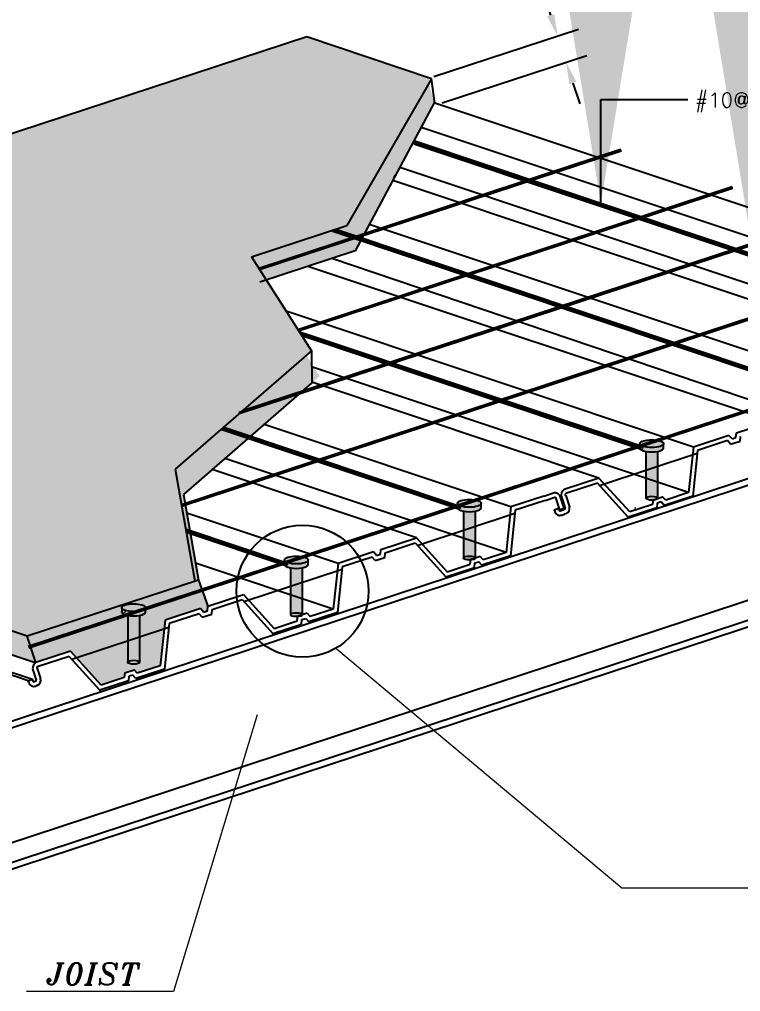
# Model space of a CAD drawing. Header units: inches. Extents: x 460503 to 460688, y 47570 to 48852.
# Drawn here: x 460575.82 to 460581.75, y 47667.81 to 47675.79 of the extents above; entities that cross this region are included whole.
import ezdxf
from ezdxf.enums import TextEntityAlignment as Align

# ---------------------------------------------------------------- set-up
doc = ezdxf.new("R2010")
doc.units = ezdxf.units.IN
doc.header["$MEASUREMENT"] = 0
doc.linetypes.add('HIDDEN', pattern=[0.375, 0.25, -0.125])
for name, color, linetype, lineweight in [('2', 2, 'Continuous', 9), ('27', 122, 'Continuous', 25), ('30', 86, 'Continuous', 18)]:
    doc.layers.add(name, color=color, linetype=linetype, lineweight=lineweight)
for name, color, linetype in [('4', 4, 'Continuous'), ('7', 7, 'Continuous'), ('8', 1, 'HIDDEN'), ('9', 9, 'Continuous'), ('DIMLINES', 4, 'Continuous')]:
    doc.layers.add(name, color=color, linetype=linetype)
doc.styles.add('Akam', font='romansp.shx')
doc.styles.add('ITALICT', font='italict')
doc.styles.add('ROMANS', font='ROMANS', dxfattribs={"width": 0.8})
doc.styles.get("Standard").update_dxf_attribs({"font": 'arial.ttf'})
doc.dimstyles.new('LEADER ARROW', dxfattribs={"dimtxt": 2, "dimasz": 3, "dimexe": 2, "dimexo": 2, "dimgap": 1, "dimtad": 1, "dimdec": 0, "dimzin": 0, "dimdsep": 46, "dimtxsty": 'ROMANS', "dimcen": 0.09, "dimclrd": 86, "dimclre": 86, "dimclrt": 60, "dimadec": 0, "dimazin": 0, "dimtfac": 1, "dimtdec": 0, "dimtofl": 0, "dimtmove": 0, "dimatfit": 3, "dimfxl": 7, "dimfxlon": 1, "dimtolj": 1, "dimtzin": 0, "dimarcsym": 0})
doc.dimstyles.get("Standard").update_dxf_attribs({"dimtxt": 0.18, "dimasz": 0.18, "dimexe": 0.18, "dimexo": 0.0625, "dimgap": 0.09, "dimtad": 0, "dimtih": 1, "dimtoh": 1, "dimdec": 4, "dimzin": 0, "dimdsep": 46, "dimtxsty": 'Standard', "dimcen": 0.09, "dimadec": 0, "dimazin": 0, "dimtfac": 1, "dimtdec": 4, "dimtofl": 0, "dimtmove": 0, "dimatfit": 3, "dimfxl": 1, "dimtolj": 1, "dimtzin": 0, "dimarcsym": 0})
pattern_1 = [(68.134, (460535.763, 47636.11), (8.2795, 1.9319), [0.8856, -9.7417]), (13.134, (460535.763, 47636.11), (-4.3215, 7.9308), [0.7085, -7.7934]), (118.585, (460536.453, 47636.271), (3.958, 9.8627), [0.7527, -8.2792]), (64.319, (460535.028, 47638.354), (12.5845, 2.065), [1.3284, -14.6125]), (114.77, (460536.077, 47638.526), (6.9083, 14.3663), [1.129, -12.4187]), (9.318, (460535.028, 47638.354), (6.9083, 14.3662), [1.0627, -11.69]), (39.134, (460536.334, 47638.1604), (8.178, -2.3243), [0.8856, -9.7417]), (344.134, (460536.334, 47638.16), (0.0653, 9.0316), [0.7085, -7.7934]), (89.586, (460537.0155, 47637.967), (8.2433, 6.7073), [0.7527, -8.2792]), (55.6344, (460535.763, 47636.1097), (-1.08701, 3.7803), [0, -7.6989, 0, -7.91144, 0, -7.82288]), (25.634, (460535.763, 47636.1097), (1.5025, 5.39277), [0, -4.5107, 0, -7.52177, 0, -2.98155]), (345.6344, (460533.2607, 47635.29), (6.07322, 1.70883), [0, -2.95203, 0, -9.21033, 0, -12.2214]), (335.634, (460532.1386, 47634.9226), (6.17637, 3.2667), [0, -3.83764, 0, -6.1166, 0, -8.67897])]

# ---------------------------------------------------------------- blocks, each defined once
blk = doc.blocks.new('*D535')
at = {"layer": 'Defpoints', "color": 0, "transparency": 16777216}
for p in [(460580.317, 47675.4401), (460579.1697, 47675.3029), (460579.2402, 47675.0874)]:
    blk.add_point(p, dxfattribs=at)
at = {"layer": 'DIMLINES', "color": 0, "lineweight": -2, "transparency": 16777216}
for p, q in [((460580.0524, 47676.248), (460579.8724, 47676.248)), ((460580.1904, 47675.8266), (460580.0524, 47676.248)), ((460579.2291, 47675.3223), (460580.4175, 47675.7116)), ((460579.2996, 47675.1069), (460580.4881, 47675.4961)), ((460580.3731, 47675.269), (460580.4291, 47675.098))]:
    blk.add_line(p, q, dxfattribs=at)
at = {"layer": 'DIMLINES', "color": 0, "transparency": 16777216}
for points in [[(460580.219, 47675.8359), (460580.1619, 47675.8173), (460580.2465, 47675.6555)], [(460580.4016, 47675.2784), (460580.3445, 47675.2597), (460580.317, 47675.4401)]]:
    blk.add_solid(points, dxfattribs=at)
at = {"layer": 'DIMLINES', "color": 0, "transparency": 16777216, "insert": (460579.4529, 47676.248), "char_height": 0.18, "attachment_point": 5}
blk.add_mtext('\\A1;6.5cm', dxfattribs=at)

msp = doc.modelspace()

# ---------------------------------------------------------------- hatches: boundary and pattern name
msp.add_hatch(color=252).paths.add_polyline_path([(460569.59009022, 47672.83271084), (460575.88924879, 47670.72477864), (460577.26624779, 47671.17576584), (460577.1041552, 47672.09675693), (460578.22348459, 47673.06979435), (460577.73097996, 47673.84151394), (460578.51451039, 47674.09875358), (460579.21072871, 47675.30486306), (460578.18566619, 47675.64788702)])
h = msp.add_hatch(color=5)
h.set_gradient(color1=(0, 0, 255), color2=(0, 0, 214), one_color=1, tint=0.42)
edge = h.paths.add_edge_path(flags=17)
edge.add_arc((460580.93468073, 47672.27387196), 0.0139466, 0, 360)
edge = h.paths.add_edge_path()
edge.add_line((460580.93468073, 47672.25992536), (460575.95407175, 47673.92605198))
edge.add_line((460575.96673519, 47673.94970897), (460580.93468073, 47672.28781855))
edge.add_line((460580.92073414, 47672.27387196), (460575.95828537, 47673.93392358))
edge.add_line((460580.94862733, 47672.27387196), (460575.96252279, 47673.94183964))
h = msp.add_hatch(color=5)
h.set_gradient(color1=(0, 0, 255), color2=(112, 112, 255), one_color=1, tint=0.72)
edge = h.paths.add_edge_path()
edge.add_ellipse((460581.02074923, 47672.3069693), major_axis=(0.09765198, 0), ratio=0.3292704758, start_angle=180, end_angle=360)
edge.add_ellipse((460581.02074923, 47672.3069693), major_axis=(0.09765198, 0), ratio=0.3292704758, start_angle=0, end_angle=180)
h = msp.add_hatch(color=5)
h.set_gradient(color1=(0, 0, 255), color2=(143, 143, 255), one_color=1, tint=0.78)
edge = h.paths.add_edge_path()
edge.add_ellipse((460581.02074923, 47672.27095682), major_axis=(0.09765198, 0), ratio=0.3292704758, start_angle=300.798689274, end_angle=360)
edge.add_line((460581.11840122, 47672.27095682), (460581.11840122, 47672.30626851))
edge.add_ellipse((460581.02074923, 47672.3069693), major_axis=(0.09765198, 0), ratio=0.3292704758, start_angle=180, end_angle=360, ccw=False)
edge.add_line((460580.92309725, 47672.30626851), (460580.92309725, 47672.27095682))
edge.add_ellipse((460581.02074923, 47672.27095682), major_axis=(0.09765198, 0), ratio=0.3292704758, start_angle=180, end_angle=240.792311933)
edge.add_ellipse((460581.02074923, 47672.27095682), major_axis=(0.09765198, 0), ratio=0.3292704758, start_angle=240.792311933, end_angle=300.798689274)
h = msp.add_hatch(color=5)
h.set_gradient(color1=(0, 0, 255), color2=(204, 204, 255), one_color=1, tint=0.9)
edge = h.paths.add_edge_path()
edge.add_ellipse((460581.02074923, 47672.27095682), major_axis=(0.09765198, 0), ratio=0.3292704758, start_angle=240.792311933, end_angle=300.798689274, ccw=False)
edge.add_line((460580.97309733, 47672.24289107), (460580.97309733, 47671.85931271))
edge.add_ellipse((460581.02192332, 47671.85842046), major_axis=(0.04882599, 0), ratio=0.3292704758, start_angle=0, end_angle=180, ccw=False)
edge.add_line((460581.07074932, 47671.85931271), (460581.07074932, 47672.24333752))
edge = h.paths.add_edge_path()
edge.add_ellipse((460581.02192332, 47671.85842046), major_axis=(0.04882599, 0), ratio=0.3292704758, start_angle=0, end_angle=180)
edge.add_ellipse((460581.02192332, 47671.85842046), major_axis=(0.04882599, 0), ratio=0.3292704758, start_angle=180, end_angle=360)
h = msp.add_hatch(color=5)
h.set_gradient(color1=(0, 0, 255), color2=(112, 112, 255), one_color=1, tint=0.72)
edge = h.paths.add_edge_path()
edge.add_ellipse((460579.52160879, 47671.815979), major_axis=(0.09765198, 0), ratio=0.3292704758, start_angle=180, end_angle=360)
edge.add_ellipse((460579.52160879, 47671.815979), major_axis=(0.09765198, 0), ratio=0.3292704758, start_angle=0, end_angle=180)
h = msp.add_hatch(color=5)
h.set_gradient(color1=(0, 0, 255), color2=(143, 143, 255), one_color=1, tint=0.78)
edge = h.paths.add_edge_path()
edge.add_ellipse((460579.52160879, 47671.77996652), major_axis=(0.09765198, 0), ratio=0.3292704758, start_angle=300.798689274, end_angle=360)
edge.add_line((460579.61926077, 47671.77996652), (460579.61926077, 47671.8152782))
edge.add_ellipse((460579.52160879, 47671.815979), major_axis=(0.09765198, 0), ratio=0.3292704758, start_angle=180, end_angle=360, ccw=False)
edge.add_line((460579.42395681, 47671.8152782), (460579.42395681, 47671.77996652))
edge.add_ellipse((460579.52160879, 47671.77996652), major_axis=(0.09765198, 0), ratio=0.3292704758, start_angle=180, end_angle=240.792311933)
edge.add_ellipse((460579.52160879, 47671.77996652), major_axis=(0.09765198, 0), ratio=0.3292704758, start_angle=240.792311933, end_angle=300.798689274)
h = msp.add_hatch(color=5)
h.set_gradient(color1=(0, 0, 255), color2=(204, 204, 255), one_color=1, tint=0.9)
edge = h.paths.add_edge_path()
edge.add_ellipse((460579.52160879, 47671.77996652), major_axis=(0.09765198, 0), ratio=0.3292704758, start_angle=240.792311933, end_angle=300.798689274, ccw=False)
edge.add_line((460579.47395689, 47671.75190076), (460579.47395689, 47671.36832241))
edge.add_ellipse((460579.52278288, 47671.36743015), major_axis=(0.04882599, 0), ratio=0.3292704758, start_angle=0, end_angle=180, ccw=False)
edge.add_line((460579.57160887, 47671.36832241), (460579.57160887, 47671.75234722))
edge = h.paths.add_edge_path()
edge.add_ellipse((460579.52278288, 47671.36743015), major_axis=(0.04882599, 0), ratio=0.3292704758, start_angle=0, end_angle=180)
edge.add_ellipse((460579.52278288, 47671.36743015), major_axis=(0.04882599, 0), ratio=0.3292704758, start_angle=180, end_angle=360)
h = msp.add_hatch(color=5)
h.set_gradient(color1=(0, 0, 255), color2=(112, 112, 255), one_color=1, tint=0.72)
edge = h.paths.add_edge_path()
edge.add_ellipse((460578.10003784, 47671.35039383), major_axis=(0.09765198, 0), ratio=0.3292704758, start_angle=180, end_angle=360)
edge.add_ellipse((460578.10003784, 47671.35039383), major_axis=(0.09765198, 0), ratio=0.3292704758, start_angle=0, end_angle=180)
h = msp.add_hatch(color=5)
h.set_gradient(color1=(0, 0, 255), color2=(143, 143, 255), one_color=1, tint=0.78)
edge = h.paths.add_edge_path()
edge.add_ellipse((460578.10003784, 47671.31438135), major_axis=(0.09765198, 0), ratio=0.3292704758, start_angle=300.798689274, end_angle=360)
edge.add_line((460578.19768982, 47671.31438135), (460578.19768982, 47671.34969304))
edge.add_ellipse((460578.10003784, 47671.35039383), major_axis=(0.09765198, 0), ratio=0.3292704758, start_angle=180, end_angle=360, ccw=False)
edge.add_line((460578.00238586, 47671.34969304), (460578.00238586, 47671.31438135))
edge.add_ellipse((460578.10003784, 47671.31438135), major_axis=(0.09765198, 0), ratio=0.3292704758, start_angle=180, end_angle=240.792311933)
edge.add_ellipse((460578.10003784, 47671.31438135), major_axis=(0.09765198, 0), ratio=0.3292704758, start_angle=240.792311933, end_angle=300.798689274)
h = msp.add_hatch(color=5)
h.set_gradient(color1=(0, 0, 255), color2=(204, 204, 255), one_color=1, tint=0.9)
edge = h.paths.add_edge_path()
edge.add_ellipse((460578.10003784, 47671.31438135), major_axis=(0.09765198, 0), ratio=0.3292704758, start_angle=240.792311933, end_angle=300.798689274, ccw=False)
edge.add_line((460578.05238594, 47671.28631559), (460578.05238594, 47670.90273724))
edge.add_ellipse((460578.10121193, 47670.90184498), major_axis=(0.04882599, 0), ratio=0.3292704758, start_angle=0, end_angle=180, ccw=False)
edge.add_line((460578.15003792, 47670.90273724), (460578.15003792, 47671.28676205))
edge = h.paths.add_edge_path()
edge.add_ellipse((460578.10121193, 47670.90184498), major_axis=(0.04882599, 0), ratio=0.3292704758, start_angle=0, end_angle=180)
edge.add_ellipse((460578.10121193, 47670.90184498), major_axis=(0.04882599, 0), ratio=0.3292704758, start_angle=180, end_angle=360)
h = msp.add_hatch(color=5)
h.set_gradient(color1=(0, 0, 255), color2=(112, 112, 255), one_color=1, tint=0.72)
edge = h.paths.add_edge_path()
edge.add_ellipse((460576.7627453, 47670.95951026), major_axis=(0.09765198, 0), ratio=0.3292704758, start_angle=180, end_angle=360)
edge.add_ellipse((460576.7627453, 47670.95951026), major_axis=(0.09765198, 0), ratio=0.3292704758, start_angle=0, end_angle=180)
h = msp.add_hatch(color=5)
h.set_gradient(color1=(0, 0, 255), color2=(143, 143, 255), one_color=1, tint=0.78)
edge = h.paths.add_edge_path()
edge.add_ellipse((460576.7627453, 47670.92349778), major_axis=(0.09765198, 0), ratio=0.3292704758, start_angle=300.798689274, end_angle=360)
edge.add_line((460576.86039729, 47670.92349778), (460576.86039729, 47670.95880946))
edge.add_ellipse((460576.7627453, 47670.95951026), major_axis=(0.09765198, 0), ratio=0.3292704758, start_angle=180, end_angle=360, ccw=False)
edge.add_line((460576.66509332, 47670.95880946), (460576.66509332, 47670.92349778))
edge.add_ellipse((460576.7627453, 47670.92349778), major_axis=(0.09765198, 0), ratio=0.3292704758, start_angle=180, end_angle=240.792311933)
edge.add_ellipse((460576.7627453, 47670.92349778), major_axis=(0.09765198, 0), ratio=0.3292704758, start_angle=240.792311933, end_angle=300.798689274)
h = msp.add_hatch(color=5)
h.set_gradient(color1=(0, 0, 255), color2=(204, 204, 255), one_color=1, tint=0.9)
edge = h.paths.add_edge_path()
edge.add_ellipse((460576.7627453, 47670.92349778), major_axis=(0.09765198, 0), ratio=0.3292704758, start_angle=240.792311933, end_angle=300.798689274, ccw=False)
edge.add_line((460576.7150934, 47670.89543202), (460576.7150934, 47670.51185367))
edge.add_ellipse((460576.76391939, 47670.51096141), major_axis=(0.04882599, 0), ratio=0.3292704758, start_angle=0, end_angle=180, ccw=False)
edge.add_line((460576.81274538, 47670.51185367), (460576.81274538, 47670.89587848))
edge = h.paths.add_edge_path()
edge.add_ellipse((460576.76391939, 47670.51096141), major_axis=(0.04882599, 0), ratio=0.3292704758, start_angle=0, end_angle=180)
edge.add_ellipse((460576.76391939, 47670.51096141), major_axis=(0.04882599, 0), ratio=0.3292704758, start_angle=180, end_angle=360)
at = {"layer": '2'}
h = msp.add_hatch(dxfattribs=at)
h.set_pattern_fill('AR-CONC', color=256, scale=0.046489, angle=18.134374269, style=0)
h.set_pattern_definition(pattern_1)
h.paths.add_polyline_path([(460579.7275887, 47671.89320776), (460579.43119876, 47671.79613574, -0.4142135624), (460579.44879345, 47671.78722271, -1), (460579.42228573, 47671.77854105, -0.4142135624), (460579.43119876, 47671.79613574), (460578.02288419, 47671.33489223), (460578.02027363, 47671.32973887, -0.1989123674), (460578.02722503, 47671.32163837, -1), (460578.00071731, 47671.31295671, -0.4142135624), (460578.00963033, 47671.3305514), (460576.58805686, 47670.86496541, -0.4142135624), (460576.60565155, 47670.85605238, -1), (460576.57914383, 47670.84737071, -0.4142135624), (460576.58805686, 47670.86496541), (460575.91548006, 47670.64468672), (460575.95980968, 47670.50933509), (460576.24390188, 47670.60237942), (460576.49728967, 47670.32337081), (460576.68585203, 47670.38512772), (460576.68955754, 47670.42351641), (460576.76737641, 47670.44900322), (460576.79307371, 47670.42024438), (460576.98163607, 47670.4820013), (460577.02087615, 47670.8568498), (460577.31267006, 47670.95241655), (460577.33836736, 47670.92365771), (460577.3699734, 47670.93400915), (460577.37367891, 47670.97239783), (460577.66547283, 47671.06796459), (460577.91886062, 47670.78895597), (460578.10742298, 47670.85071289), (460578.11112849, 47670.88910158), (460578.18894736, 47670.91458839), (460578.21464466, 47670.88582955), (460578.40320702, 47670.94758647), (460578.4424471, 47671.32243497), (460578.73424101, 47671.41800172), (460578.75993831, 47671.38924288), (460578.79154435, 47671.39959432), (460578.79524986, 47671.437983), (460579.08704377, 47671.53354976), (460579.34043157, 47671.25454114), (460579.52899393, 47671.31629806), (460579.53269944, 47671.35468674), (460579.61051831, 47671.38017356), (460579.63621561, 47671.35141472), (460579.82477797, 47671.41317163), (460579.86401804, 47671.78802013), (460580.1327048, 47671.87601896), (460580.21310331, 47671.90235064, -0.4142135624), (460580.26588739, 47671.87561155), (460580.29855414, 47671.77587019), (460580.26321051, 47671.76429463), (460580.23054376, 47671.864036, 0.4142135624), (460580.22467886, 47671.86700701), (460580.14428035, 47671.84067533), (460579.8984976, 47671.7601779), (460579.85925753, 47671.3853294), (460580.82824356, 47671.70268642), (460580.57485576, 47671.98169504), (460580.31366758, 47671.89615211, 0.5986526877), (460580.31392982, 47671.88041513), (460580.34397822, 47671.78866836, -0.4142135624), (460580.31486232, 47671.73119237), (460580.30362959, 47671.72751348), (460580.28048963, 47671.71993481, -0.4142135624), (460580.22301363, 47671.7490507), (460580.21804405, 47671.76422433), (460580.25338767, 47671.77579988), (460580.25835726, 47671.76062625, 0.4142135624), (460580.26891407, 47671.75527844), (460580.29205404, 47671.76285711), (460580.30328677, 47671.766536, 0.4142135624), (460580.30863459, 47671.77709281), (460580.27858619, 47671.86883957, -0.32208115), (460580.30209202, 47671.93149573), (460580.58618422, 47672.02454006), (460580.83957201, 47671.74553145), (460581.02813437, 47671.80728836), (460581.03183988, 47671.84567705), (460581.10965875, 47671.87116386), (460581.13535605, 47671.84240502), (460581.32391841, 47671.90416194), (460581.36315849, 47672.27901044), (460581.3727982, 47672.28216759), (460581.46063428, 47672.4608054), (460580.9303392, 47672.28712605, -0.4142135624), (460580.94793389, 47672.27821302, -1), (460580.92142617, 47672.26953136, -0.4142135624), (460580.9303392, 47672.28712605), (460579.7275887, 47671.89320776), (460579.56341617, 47671.54458873, -0.2064022325), (460579.57804015, 47671.52803536, -1), (460579.5250247, 47671.51067203, -0.6578218659), (460579.56341617, 47671.54458873)])
h.paths.add_polyline_path([(460579.52442931, 47671.51047703, -1), (460579.47141387, 47671.4931137, -1)], flags=16)
h.paths.add_polyline_path([(460578.10345123, 47671.04508603, -1), (460578.15646667, 47671.06244936, -1)], flags=16)
h.paths.add_polyline_path([(460578.04984039, 47671.0275277, -1), (460578.10285583, 47671.04489103, -1)], flags=16)
h.paths.add_polyline_path([(460581.02356975, 47672.00146733, -1), (460580.97055431, 47671.984104, -1)], flags=16)
h.paths.add_polyline_path([(460581.07718059, 47672.01902566, -1), (460581.02416515, 47672.00166233, -1)], flags=16)
h.paths.add_polyline_path([(460576.68188281, 47670.57950169, -1), (460576.73489825, 47670.59686502, -1)], flags=16)
h.paths.add_polyline_path([(460576.62827197, 47670.56194336, -1), (460576.68128741, 47670.57930669, -1)], flags=16)
h.paths.add_polyline_path([(460579.73576004, 47671.91055954), (460578.03179722, 47671.35248693), (460578.02288419, 47671.33489223), (460579.7275887, 47671.89320776)])
h.paths.add_polyline_path([(460579.77696741, 47671.99806305), (460578.07674484, 47671.44121542), (460578.03179722, 47671.35248693), (460579.73576004, 47671.91055954)])
h.paths.add_polyline_path([(460584.51105602, 47673.4598629), (460583.7734811, 47673.21829638, -0.4142135624), (460583.79107579, 47673.20938336, -1), (460583.76456807, 47673.20070169, -0.4142135624), (460583.7734811, 47673.21829638), (460582.35191267, 47672.75271204, -0.4142135624), (460582.36950737, 47672.74379902, -1), (460582.34299965, 47672.73511735, -0.4142135624), (460582.35191267, 47672.75271204), (460581.46063428, 47672.4608054), (460581.3727982, 47672.28216759), (460581.6549524, 47672.37457719), (460581.6806497, 47672.34581835), (460581.71225574, 47672.35616979), (460581.71596125, 47672.39455848), (460582.00775517, 47672.49012523), (460582.26114296, 47672.21111661), (460582.44970532, 47672.27287353), (460582.45341083, 47672.31126222), (460582.5312297, 47672.33674903), (460582.556927, 47672.30799019), (460582.74548936, 47672.36974711), (460582.78472944, 47672.74459561), (460583.07652335, 47672.84016236), (460583.10222065, 47672.81140352), (460583.13382669, 47672.82175496), (460583.1375322, 47672.86014364), (460583.42932611, 47672.9557104), (460583.68271391, 47672.67670178), (460583.87127627, 47672.7384587), (460583.87498178, 47672.77684738), (460583.95280065, 47672.8023342), (460583.97849795, 47672.77357536), (460584.16706031, 47672.83533228), (460584.20630038, 47673.21018077), (460584.47498714, 47673.2981796), (460584.55538565, 47673.32451128)])
h.paths.add_polyline_path([(460582.4451407, 47672.4670525, -1), (460582.39212526, 47672.44968917, -1)], flags=16)
h.paths.add_polyline_path([(460582.49875154, 47672.48461083, -1), (460582.4457361, 47672.4672475, -1)], flags=16)
h.paths.add_polyline_path([(460583.86671165, 47672.93263767, -1), (460583.81369621, 47672.91527434, -1)], flags=16)
h.paths.add_polyline_path([(460583.92032249, 47672.950196, -1), (460583.86730704, 47672.93283267, -1)], flags=16)
h.paths.add_polyline_path([(460584.50671519, 47673.47311676), (460581.46923534, 47672.47829792), (460581.46063428, 47672.4608054), (460584.51105602, 47673.4598629)])
h.paths.add_polyline_path([(460584.48482475, 47673.53995482), (460581.51260972, 47672.56651116), (460581.46923534, 47672.47829792), (460584.50671519, 47673.47311676)])
h.paths.add_polyline_path([(460581.51260972, 47672.56651116), (460579.77696741, 47671.99806305), (460579.73576004, 47671.91055954), (460581.46923534, 47672.47829792)])
h = msp.add_hatch(dxfattribs=at)
h.set_pattern_fill('AR-CONC', color=256, scale=0.046489, angle=18.134374269, style=0)
h.set_pattern_definition(pattern_1)
h.paths.add_polyline_path([(460578.02288419, 47671.33489223), (460578.02027363, 47671.32973887, -0.1989123674), (460578.02722503, 47671.32163837, -1), (460578.00071731, 47671.31295671, -0.4142135624), (460578.00963033, 47671.3305514), (460576.58805686, 47670.86496541, -0.4142135624), (460576.60565155, 47670.85605238, -1), (460576.57914383, 47670.84737071, -0.4142135624), (460576.58805686, 47670.86496541), (460575.91548006, 47670.64468672), (460575.95980968, 47670.50933509), (460576.24390188, 47670.60237942), (460576.49728967, 47670.32337081), (460576.68585203, 47670.38512772), (460576.68955754, 47670.42351641), (460576.76737641, 47670.44900322), (460576.79307371, 47670.42024438), (460576.98163607, 47670.4820013), (460577.02087615, 47670.8568498), (460577.31267006, 47670.95241655), (460577.33836736, 47670.92365771), (460577.3699734, 47670.93400915), (460577.37367891, 47670.97239783), (460577.66547283, 47671.06796459), (460577.91886062, 47670.78895597), (460578.10742298, 47670.85071289), (460578.11112849, 47670.88910158), (460578.18894736, 47670.91458839), (460578.21464466, 47670.88582955), (460578.40320702, 47670.94758647), (460578.4424471, 47671.32243497), (460578.73424101, 47671.41800172), (460578.75993831, 47671.38924288), (460578.79154435, 47671.39959432), (460578.79524986, 47671.437983), (460579.08704377, 47671.53354976), (460579.34043157, 47671.25454114), (460579.52899393, 47671.31629806), (460579.53269944, 47671.35468674), (460579.61051831, 47671.38017356), (460579.63621561, 47671.35141472), (460579.82477797, 47671.41317163), (460579.86401804, 47671.78802013), (460580.1327048, 47671.87601896), (460580.21310331, 47671.90235064, -0.4142135624), (460580.26588739, 47671.87561155), (460580.29855414, 47671.77587019), (460580.26321051, 47671.76429463), (460580.23054376, 47671.864036, 0.4142135624), (460580.22467886, 47671.86700701), (460580.14428035, 47671.84067533), (460579.8984976, 47671.7601779), (460579.85925753, 47671.3853294), (460580.82824356, 47671.70268642), (460580.57485576, 47671.98169504), (460580.31366758, 47671.89615211, 0.5986526877), (460580.31392982, 47671.88041513), (460580.34397822, 47671.78866836, -0.4142135624), (460580.31486232, 47671.73119237), (460580.30362959, 47671.72751348), (460580.28048963, 47671.71993481, -0.4142135624), (460580.22301363, 47671.7490507), (460580.21804405, 47671.76422433), (460580.25338767, 47671.77579988), (460580.25835726, 47671.76062625, 0.4142135624), (460580.26891407, 47671.75527844), (460580.29205404, 47671.76285711), (460580.30328677, 47671.766536, 0.4142135624), (460580.30863459, 47671.77709281), (460580.27858619, 47671.86883957, -0.32208115), (460580.30209202, 47671.93149573), (460580.58618422, 47672.02454006), (460580.83957201, 47671.74553145), (460581.02813437, 47671.80728836), (460581.03183988, 47671.84567705), (460581.10965875, 47671.87116386), (460581.13535605, 47671.84240502), (460581.32391841, 47671.90416194), (460581.36315849, 47672.27901044), (460581.3727982, 47672.28216759), (460581.46063428, 47672.4608054), (460580.9303392, 47672.28712605, -0.4142135624), (460580.94793389, 47672.27821302, -1), (460580.92142617, 47672.26953136, -0.4142135624), (460580.9303392, 47672.28712605), (460579.7275887, 47671.89320776), (460579.56341617, 47671.54458873, -0.2064022325), (460579.57804015, 47671.52803536, -1), (460579.5250247, 47671.51067203, -0.6578218659), (460579.56341617, 47671.54458873), (460579.7275887, 47671.89320776), (460579.43119876, 47671.79613574, -0.4142135624), (460579.44879345, 47671.78722271, -1), (460579.42228573, 47671.77854105, -0.4142135624), (460579.43119876, 47671.79613574)])
h.paths.add_polyline_path([(460578.15646667, 47671.06244936, -1), (460578.10345123, 47671.04508603, -1)], flags=16)
h.paths.add_polyline_path([(460578.10285583, 47671.04489103, -1), (460578.04984039, 47671.0275277, -1)], flags=16)
h.paths.add_polyline_path([(460579.52442931, 47671.51047703, -1), (460579.47141387, 47671.4931137, -1)], flags=16)
h.paths.add_polyline_path([(460576.73489825, 47670.59686502, -1), (460576.68188281, 47670.57950169, -1)], flags=16)
h.paths.add_polyline_path([(460576.62827197, 47670.56194336, -1), (460576.68128741, 47670.57930669, -1)], flags=16)
h.paths.add_polyline_path([(460581.02356975, 47672.00146733, -1), (460580.97055431, 47671.984104, -1)], flags=16)
h.paths.add_polyline_path([(460581.07718059, 47672.01902566, -1), (460581.02416515, 47672.00166233, -1)], flags=16)
h.paths.add_polyline_path([(460581.46063428, 47672.4608054), (460581.3727982, 47672.28216759), (460581.6549524, 47672.37457719), (460581.6806497, 47672.34581835), (460581.71225574, 47672.35616979), (460581.71596125, 47672.39455848), (460582.00775517, 47672.49012523), (460582.26114296, 47672.21111661), (460582.44970532, 47672.27287353), (460582.45341083, 47672.31126222), (460582.5312297, 47672.33674903), (460582.556927, 47672.30799019), (460582.74548936, 47672.36974711), (460582.78472944, 47672.74459561), (460583.07652335, 47672.84016236), (460583.10222065, 47672.81140352), (460583.13382669, 47672.82175496), (460583.1375322, 47672.86014364), (460583.42932611, 47672.9557104), (460583.68271391, 47672.67670178), (460583.87127627, 47672.7384587), (460583.87498178, 47672.77684738), (460583.95280065, 47672.8023342), (460583.97849795, 47672.77357536), (460584.16706031, 47672.83533228), (460584.20630038, 47673.21018077), (460584.47498714, 47673.2981796), (460584.55538565, 47673.32451128), (460584.51105602, 47673.4598629), (460583.7734811, 47673.21829638, -0.4142135624), (460583.79107579, 47673.20938336, -1), (460583.76456807, 47673.20070169, -0.4142135624), (460583.7734811, 47673.21829638), (460582.35191267, 47672.75271204, -0.4142135624), (460582.36950737, 47672.74379902, -1), (460582.34299965, 47672.73511735, -0.4142135624), (460582.35191267, 47672.75271204)])
h.paths.add_polyline_path([(460582.4451407, 47672.4670525, -1), (460582.39212526, 47672.44968917, -1)], flags=16)
h.paths.add_polyline_path([(460582.49875154, 47672.48461083, -1), (460582.4457361, 47672.4672475, -1)], flags=16)
h.paths.add_polyline_path([(460583.86671165, 47672.93263767, -1), (460583.81369621, 47672.91527434, -1)], flags=16)
h.paths.add_polyline_path([(460583.92032249, 47672.950196, -1), (460583.86730704, 47672.93283267, -1)], flags=16)
at = {"layer": '8'}
h = msp.add_hatch(dxfattribs=at)
h.set_pattern_fill('AR-CONC', color=256, scale=0.05, style=0)
h.set_pattern_definition([(50, (461603.14184, 47485.59177), (0.35863009, -0.03137607), [0.0375, -0.4125]), (355, (461603.14184, 47485.59177), (-0.06937567, 0.37609607), [0.03, -0.33]), (100.451444, (461603.17173, 47485.58916), (0.28925442, 0.34472), [0.0318701, -0.35057106]), (46.1842, (461603.14184, 47485.69177), (0.53362067, -0.08275964), [0.05625, -0.61875]), (96.635635, (461603.1863, 47485.6849), (0.46733097, 0.4870593), [0.04780517, -0.52585688]), (351.184164, (461603.14184, 47485.6918), (0.46733097, 0.4870593), [0.045, -0.495]), (21, (461603.19184, 47485.66677), (0.29845353, -0.201309445), [0.0375, -0.4125]), (326, (461603.19184, 47485.66677), (0.12165767, 0.36257502), [0.03, -0.33]), (71.451445, (461603.2167, 47485.65), (0.42011119, 0.16126558), [0.0318701, -0.35057106]), (37.5, (461603.14184, 47485.59177), (0.006079928, 0.166446927), [0, -0.326, 0, -0.335, 0, -0.33125]), (7.5, (461603.14184, 47485.59177), (0.13153477, 0.197205856), [0, -0.191, 0, -0.3185, 0, -0.12625]), (327.5, (461603.03034, 47485.59177), (0.266911218, -0.011277436), [0, -0.125, 0, -0.39, 0, -0.5175]), (317.5, (461602.98034, 47485.59177), (0.291593085, 0.05005249), [0, -0.1625, 0, -0.259, 0, -0.3675])])
h.paths.add_polyline_path([(460577.02087615, 47670.8568498), (460577.31267006, 47670.95241655), (460577.33836736, 47670.92365771), (460577.3699734, 47670.93400915), (460577.37367891, 47670.97239783), (460577.29607647, 47671.18553517), (460577.26624779, 47671.17576584), (460575.88924879, 47670.72477864), (460569.59009022, 47672.83271084), (460569.66065112, 47672.61726729, 0.0270970027), (460569.65528683, 47672.61303516), (460575.95444539, 47670.50510296, -0.0270970027), (460575.95980968, 47670.50933509), (460576.24390188, 47670.60237942), (460576.49728967, 47670.32337081), (460576.68585203, 47670.38512772), (460576.68955754, 47670.42351641), (460576.76737641, 47670.44900322), (460576.79307371, 47670.42024438), (460576.98163607, 47670.4820013)])
h.paths.add_polyline_path([(460577.17234875, 47671.88854162), (460578.29167813, 47672.86157903), (460578.181879, 47673.03362644), (460577.1041552, 47672.09675693), (460577.26624779, 47671.17576584), (460577.29607647, 47671.18553517)])
h.paths.add_polyline_path([(460578.58270394, 47673.89053827), (460579.23601333, 47675.11100667), (460579.16781979, 47675.31922198), (460578.51451039, 47674.09875358), (460577.73097996, 47673.84151394), (460577.85265542, 47673.65085719)])

# ---------------------------------------------------------------- linework, layer by layer
at = {"color": 5}
for p, q in [((460578.18566619, 47675.64788702), (460569.59009022, 47672.83271084)), ((460579.21072871, 47675.30486306), (460578.18566619, 47675.64788702)), ((460579.21072871, 47675.30486306), (460578.51451039, 47674.09875358)), ((460579.23838068, 47675.10377844), (460579.21072871, 47675.30486306)), ((460579.23601333, 47675.11100667), (460578.58270394, 47673.89053827)), ((460578.90305081, 47674.49099318), (460578.91571425, 47674.51465017)), ((460577.73097996, 47673.84151394), (460578.51451039, 47674.09875358)), ((460578.58270394, 47673.89053827), (460577.7991735, 47673.63329862)), ((460577.73097996, 47673.84151394), (460578.22348459, 47673.06979435)), ((460578.22348459, 47673.06979435), (460577.1041552, 47672.09675693)), ((460578.22348459, 47673.06979435), (460578.22812183, 47672.80748142)), ((460575.88924879, 47670.72477864), (460569.59009022, 47672.83271084)), ((460578.22812183, 47672.80748142), (460577.17234875, 47671.88854162)), ((460580.92309725, 47672.3069693), (460580.92309725, 47672.27054198)), ((460581.11840122, 47672.27054198), (460581.11840122, 47672.3069693)), ((460580.59104062, 47671.96387368), (460581.39528124, 47672.22865438)), ((460580.97309733, 47672.24289107), (460580.97309733, 47671.85842046)), ((460581.07074932, 47671.85842046), (460581.07074932, 47672.24333752)), ((460577.1041552, 47672.09675693), (460577.26624779, 47671.17576584)), ((460577.17234875, 47671.88854162), (460577.29607647, 47671.18553517)), ((460579.42395681, 47671.815979), (460579.42395681, 47671.77955167)), ((460579.61926077, 47671.77955167), (460579.61926077, 47671.815979)), ((460579.09369886, 47671.47090282), (460579.89586187, 47671.7349995)), ((460579.47395689, 47671.75190076), (460579.47395689, 47671.36743015)), ((460579.57160887, 47671.36743015), (460579.57160887, 47671.75234722)), ((460580.26321051, 47671.76429463), (460580.25835726, 47671.76062625)), ((460580.82824356, 47671.70268642), (460580.83013949, 47671.69692429)), ((460578.00238586, 47671.35039383), (460578.00238586, 47671.3139665)), ((460578.19768982, 47671.3139665), (460578.19768982, 47671.35039383)), ((460577.66900043, 47671.00876137), (460578.4672232, 47671.2715608)), ((460578.05238594, 47671.28631559), (460578.05238594, 47670.90184498)), ((460578.15003792, 47670.90184498), (460578.15003792, 47671.28676205)), ((460577.29607647, 47671.18553517), (460575.88924879, 47670.72477864)), ((460577.29607647, 47671.18553517), (460577.37367891, 47670.97239783)), ((460579.32910311, 47671.21169612), (460579.33167489, 47671.20387996)), ((460576.66509332, 47670.95951026), (460576.66509332, 47670.92308293)), ((460576.7150934, 47670.89543202), (460576.7150934, 47670.51096141)), ((460576.81274538, 47670.51096141), (460576.81274538, 47670.89587848)), ((460576.86039729, 47670.92308293), (460576.86039729, 47670.95951026)), ((460576.2539682, 47670.53597633), (460577.05219097, 47670.79877577)), ((460577.90753216, 47670.74611095), (460577.91073142, 47670.73634265)), ((460575.95980968, 47670.50933509), (460575.88924879, 47670.72477864)), ((460576.48596122, 47670.28052578), (460576.48981473, 47670.26881414))]:
    msp.add_line(p, q, dxfattribs=at)
for p, q in [((460584.56840815, 47673.3265895), (460579.23838068, 47675.10377844)), ((460584.20630038, 47673.21018077), (460579.1253714, 47674.90431291)), ((460584.16706031, 47672.83533228), (460578.94916364, 47674.57513349)), ((460583.42932611, 47672.9557104), (460578.89211128, 47674.46855214)), ((460582.78472944, 47672.74459561), (460578.69859304, 47674.10703444)), ((460582.77996892, 47672.34190488), (460578.39089671, 47673.82756634)), ((460582.01090595, 47672.49012523), (460578.19380533, 47673.76285958)), ((460581.36315849, 47672.27901044), (460578.01588303, 47673.39509117)), ((460581.32391841, 47671.90416194), (460578.2258294, 47672.93715653)), ((460580.58618422, 47672.02454006), (460578.22806303, 47672.81080747)), ((460575.95400983, 47670.50524872), (460569.65485126, 47672.61318092)), ((460575.89566842, 47670.35951445), (460569.59650985, 47672.46744665)), ((460569.63185348, 47672.4790222), (460575.93101205, 47670.37109)), ((460579.86401804, 47671.78802013), (460577.83437262, 47672.464764)), ((460581.71596125, 47672.39455848), (460582.00775517, 47672.49012523)), ((460581.6549524, 47672.37457719), (460581.36315849, 47672.27901044)), ((460581.6806497, 47672.34581835), (460581.6549524, 47672.37457719)), ((460581.6806497, 47672.34581835), (460581.71225574, 47672.35616979)), ((460581.71225574, 47672.35616979), (460581.71596125, 47672.39455848)), ((460581.74693593, 47672.32839327), (460581.75064143, 47672.36678195)), ((460581.36315849, 47672.27901044), (460581.32391841, 47671.90416194)), ((460581.6434208, 47672.33166563), (460581.39763805, 47672.25116821)), ((460581.6691181, 47672.30290679), (460581.6434208, 47672.33166563)), ((460581.6691181, 47672.30290679), (460581.74693593, 47672.32839327)), ((460579.82477797, 47671.41317163), (460577.51212281, 47672.18427933)), ((460581.39763805, 47672.25116821), (460581.35839797, 47671.87631971)), ((460579.08704377, 47671.53354976), (460577.40778512, 47672.0934643)), ((460580.58618422, 47672.02454006), (460580.30209202, 47671.93149573)), ((460580.83957201, 47671.74553145), (460580.58618422, 47672.02454006)), ((460580.57485576, 47671.98169504), (460580.31366758, 47671.89615211)), ((460580.82824356, 47671.70268642), (460580.57485576, 47671.98169504)), ((460580.1327048, 47671.87601896), (460579.86401804, 47671.78802013)), ((460580.27858619, 47671.86883957), (460580.30863459, 47671.77709281)), ((460580.31392982, 47671.88041513), (460580.34397822, 47671.78866836)), ((460581.03183988, 47671.84567705), (460581.10965875, 47671.87116386)), ((460581.13535605, 47671.84240502), (460581.10965875, 47671.87116386)), ((460581.35839797, 47671.87631971), (460581.12382444, 47671.79949346)), ((460581.32391841, 47671.90416194), (460581.13535605, 47671.84240502)), ((460579.86401804, 47671.78802013), (460579.82477797, 47671.41317163)), ((460580.14428035, 47671.84067533), (460579.8984976, 47671.7601779)), ((460580.21804405, 47671.76422433), (460580.25338767, 47671.77579988)), ((460580.25835726, 47671.76062625), (460580.25338767, 47671.77579988)), ((460580.26321051, 47671.76429463), (460580.29855414, 47671.77587019)), ((460581.06281709, 47671.77951267), (460580.82824356, 47671.70268642)), ((460581.02813437, 47671.80728836), (460580.83957201, 47671.74553145)), ((460581.03183988, 47671.84567705), (460581.02813437, 47671.80728836)), ((460581.06652259, 47671.81790135), (460581.06281709, 47671.77951267)), ((460581.09812714, 47671.8282523), (460581.06652259, 47671.81790135)), ((460581.12382444, 47671.79949346), (460581.09812714, 47671.8282523)), ((460578.4424471, 47671.32243497), (460577.19901408, 47671.73703234)), ((460579.8984976, 47671.7601779), (460579.85925753, 47671.3853294)), ((460580.21804405, 47671.76422433), (460580.22301363, 47671.7490507)), ((460580.26891407, 47671.75527844), (460580.29205404, 47671.76285711)), ((460580.28048963, 47671.71993481), (460580.30362959, 47671.72751348)), ((460580.30328677, 47671.766536), (460580.29205404, 47671.76285711)), ((460580.31486232, 47671.73119237), (460580.30362959, 47671.72751348)), ((460578.79524986, 47671.437983), (460579.08704377, 47671.53354976)), ((460579.08704377, 47671.53354976), (460579.34043157, 47671.25454114)), ((460578.82993257, 47671.41020731), (460579.07571532, 47671.49070473)), ((460579.07571532, 47671.49070473), (460579.32910311, 47671.21169612)), ((460578.73424101, 47671.41800172), (460578.4424471, 47671.32243497)), ((460578.72270941, 47671.37509016), (460578.47692665, 47671.29459273)), ((460578.7484067, 47671.34633132), (460578.72270941, 47671.37509016)), ((460578.75993831, 47671.38924288), (460578.73424101, 47671.41800172)), ((460578.75993831, 47671.38924288), (460578.79154435, 47671.39959432)), ((460578.79154435, 47671.39959432), (460578.79524986, 47671.437983)), ((460578.82622454, 47671.37181779), (460578.82993004, 47671.41020648)), ((460579.61051831, 47671.38017356), (460579.53269944, 47671.35468674)), ((460579.63621561, 47671.35141472), (460579.61051831, 47671.38017356)), ((460579.85925753, 47671.3853294), (460579.624684, 47671.30850316)), ((460579.82477797, 47671.41317163), (460579.63621561, 47671.35141472)), ((460578.40320702, 47670.94758647), (460577.27154576, 47671.32491583)), ((460578.4424471, 47671.32243497), (460578.40320702, 47670.94758647)), ((460578.47692665, 47671.29459273), (460578.43768658, 47670.91974423)), ((460578.7484067, 47671.34633132), (460578.82622454, 47671.37181779)), ((460579.34043157, 47671.25454114), (460579.52899393, 47671.31629806)), ((460579.52899393, 47671.31629806), (460579.53269944, 47671.35468674)), ((460579.56367664, 47671.28852236), (460579.56738215, 47671.32691105)), ((460579.56738215, 47671.32691105), (460579.5989867, 47671.337262)), ((460579.624684, 47671.30850316), (460579.5989867, 47671.337262)), ((460579.32910311, 47671.21169612), (460579.56367664, 47671.28852236)), ((460577.37367891, 47670.97239783), (460577.66547283, 47671.06796459)), ((460577.66547283, 47671.06796459), (460577.91886062, 47670.78895597)), ((460577.40836162, 47670.94462214), (460577.65414437, 47671.02511956)), ((460577.65414437, 47671.02511956), (460577.90753216, 47670.74611095)), ((460577.31267006, 47670.95241655), (460577.02087615, 47670.8568498)), ((460577.30113846, 47670.90950499), (460577.05535571, 47670.82900757)), ((460577.32683576, 47670.88074615), (460577.30113846, 47670.90950499)), ((460577.33836736, 47670.92365771), (460577.31267006, 47670.95241655)), ((460577.32683576, 47670.88074615), (460577.40465359, 47670.90623263)), ((460577.33836736, 47670.92365771), (460577.3699734, 47670.93400915)), ((460577.3699734, 47670.93400915), (460577.37367891, 47670.97239783)), ((460577.40465359, 47670.90623263), (460577.40835909, 47670.94462131)), ((460578.18894736, 47670.91458839), (460578.11112849, 47670.88910158)), ((460578.18894736, 47670.91458839), (460578.21464466, 47670.88582955)), ((460578.43768658, 47670.91974423), (460578.20311305, 47670.84291799)), ((460578.40320702, 47670.94758647), (460578.21464466, 47670.88582955)), ((460577.02087615, 47670.8568498), (460576.98163607, 47670.4820013)), ((460577.05535571, 47670.82900757), (460577.01611563, 47670.45415907)), ((460577.90753216, 47670.74611095), (460578.14210569, 47670.82293719)), ((460577.91886062, 47670.78895597), (460578.10742298, 47670.85071289)), ((460578.10742298, 47670.85071289), (460578.11112849, 47670.88910158)), ((460578.14210569, 47670.82293719), (460578.1458112, 47670.86132588)), ((460578.1458112, 47670.86132588), (460578.17741575, 47670.87167683)), ((460578.17741575, 47670.87167683), (460578.20311305, 47670.84291799)), ((460576.24390188, 47670.60237942), (460575.95980968, 47670.50933509)), ((460576.49728967, 47670.32337081), (460576.24390188, 47670.60237942)), ((460576.23257342, 47670.5595344), (460575.97138524, 47670.47399147)), ((460576.48596122, 47670.28052578), (460576.23257342, 47670.5595344)), ((460575.9330706, 47670.45655102), (460575.963119, 47670.36480425)), ((460575.96841423, 47670.46812657), (460575.99846263, 47670.37637981)), ((460576.68955754, 47670.42351641), (460576.68585203, 47670.38512772)), ((460576.68955754, 47670.42351641), (460576.76737641, 47670.44900322)), ((460576.79307371, 47670.42024438), (460576.76737641, 47670.44900322)), ((460577.01611563, 47670.45415907), (460576.7815421, 47670.37733282)), ((460576.98163607, 47670.4820013), (460576.79307371, 47670.42024438)), ((460575.89566842, 47670.35951445), (460575.93101205, 47670.37109)), ((460575.90063801, 47670.34434082), (460575.89566842, 47670.35951445)), ((460575.93598163, 47670.35591637), (460575.93101205, 47670.37109)), ((460575.95777118, 47670.35424744), (460575.94653845, 47670.35056855)), ((460576.72053475, 47670.35735203), (460576.48596122, 47670.28052578)), ((460576.68585203, 47670.38512772), (460576.49728967, 47670.32337081)), ((460576.72424025, 47670.39574071), (460576.72053475, 47670.35735203)), ((460576.7558448, 47670.40609166), (460576.72424025, 47670.39574071)), ((460576.7815421, 47670.37733282), (460576.7558448, 47670.40609166)), ((460575.96934673, 47670.31890381), (460575.958114, 47670.31522493))]:
    msp.add_line(p, q)
for points in [[(460580.1327048, 47671.87601896), (460580.21310331, 47671.90235064, -0.4142135624), (460580.26588739, 47671.87561155), (460580.29855414, 47671.77587019)], [(460580.14428035, 47671.84067533), (460580.22467886, 47671.86700701, -0.4142135624), (460580.23054376, 47671.864036), (460580.26321051, 47671.76429463)]]:
    msp.add_lwpolyline(points, format="xyb")
for centre, radius, start, end in [((460580.33392785, 47671.88381508), 0.05733206, 123.730577297, 195.141662121), ((460580.31801528, 47671.88835388), 0.00892832, 119.140767291, 242.768613416), ((460580.30068227, 47671.77448831), 0.00836796, 288.134374282, 18.134374261), ((460580.30068227, 47671.77448831), 0.04555889, 288.134374282, 18.134374261), ((460580.26630958, 47671.76323075), 0.04555889, 198.134374261, 288.134374282), ((460580.26630958, 47671.76323075), 0.00836796, 198.134374261, 288.134374282), ((460575.99614501, 47670.45776382), 0.06308607, 125.16719233, 181.101556219), ((460575.97283218, 47670.46957351), 0.00464887, 108.134374282, 198.134374261), ((460575.94393395, 47670.35852087), 0.04555889, 198.134374261, 288.134374282), ((460575.94393395, 47670.35852087), 0.00836796, 198.134374261, 288.134374282), ((460575.95516668, 47670.36219975), 0.00836796, 288.134374282, 18.134374261), ((460575.95516668, 47670.36219975), 0.04555889, 288.134374282, 18.134374261)]:
    msp.add_arc(centre, radius, start, end)
for centre, major_axis, start_param, end_param in [((460581.02074923, 47672.3069693), (0.09765198, 0), -1.5707963268, 4.7123889804), ((460581.02074923, 47672.27095682), (0.09765198, 0), 3.1415926536, 6.2831853072), ((460581.02192332, 47671.85842046), (0.04882599, 0), -1.5707963268, 4.7123889804), ((460579.52160879, 47671.815979), (0.09765198, 0), -1.5707963268, 4.7123889804), ((460579.52160879, 47671.77996652), (0.09765198, 0), 3.1415926536, 6.2831853072), ((460578.10003784, 47671.35039383), (0.09765198, 0), -1.5707963268, 4.7123889804), ((460579.52278288, 47671.36743015), (0.04882599, 0), -1.5707963268, 4.7123889804), ((460578.10003784, 47671.31438135), (0.09765198, 0), 3.1415926536, 6.2831853072), ((460576.7627453, 47670.95951026), (0.09765198, 0), -1.5707963268, 4.7123889804), ((460576.7627453, 47670.92349778), (0.09765198, 0), 3.1415926536, 6.2831853072), ((460578.10121193, 47670.90184498), (0.04882599, 0), -1.5707963268, 4.7123889804), ((460576.76391939, 47670.51096141), (0.04882599, 0), -1.5707963268, 4.7123889804)]:
    msp.add_ellipse(centre, major_axis=major_axis, ratio=0.3292704758, start_param=start_param, end_param=end_param, dxfattribs=at)
at = {"layer": '2'}
msp.add_circle((460579.07261059, 47674.77958083), 0.0139466, dxfattribs=at)
at = {"layer": '2', "color": 3}
for centre in [(460580.93468003, 47672.27387219), (460579.43553959, 47671.78288188), (460578.01397117, 47671.31729754), (460576.67667863, 47670.92641397)]:
    msp.add_circle(centre, 0.0139466, dxfattribs=at)
at = {"layer": '30'}
for p, q in [((460578.42510915, 47670.62669565), (460580.77528504, 47668.65887519)), ((460577.77723847, 47670.07886472), (460577.08943496, 47667.80564133)), ((460580.77528504, 47668.65887519), (460583.57539216, 47668.65887519)), ((460577.08943496, 47667.80564133), (460575.88136966, 47667.80564133))]:
    msp.add_line(p, q, dxfattribs=at)
at = {"layer": '4'}
for p, q in [((460583.76387533, 47673.20504252), (460579.05861233, 47674.77959812)), ((460583.79176853, 47673.20504252), (460579.06284977, 47674.78751422)), ((460579.07261059, 47674.79352743), (460583.77782193, 47673.21898912)), ((460583.77782193, 47673.19109592), (460579.07261059, 47674.76563423)), ((460582.35625351, 47672.72551158), (460578.38229411, 47674.05534586)), ((460582.34230691, 47672.73945818), (460578.39629156, 47674.05994134)), ((460582.37020011, 47672.73945818), (460578.4103713, 47674.06456384)), ((460578.42436875, 47674.06915932), (460582.35625351, 47672.75340478)), ((460578.12181137, 47673.22910902), (460580.93468003, 47672.28781879)), ((460580.94862663, 47672.27387219), (460578.12934169, 47673.21730954)), ((460580.92073343, 47672.27387219), (460578.13691628, 47673.20544071)), ((460580.93468003, 47672.25992559), (460578.1444466, 47673.19364123)), ((460579.43553959, 47671.76893528), (460577.47987633, 47672.42337278)), ((460579.42159299, 47671.78288188), (460577.48758398, 47672.43007306)), ((460579.44948619, 47671.78288188), (460577.49533693, 47672.43681274)), ((460577.50304457, 47672.44351302), (460579.43553959, 47671.79682848)), ((460577.19037802, 47671.60684897), (460578.01397117, 47671.33124414)), ((460578.02791777, 47671.31729754), (460577.19211341, 47671.59698869)), ((460578.00002457, 47671.31729754), (460577.193859, 47671.58707045)), ((460578.01397117, 47671.30335094), (460577.19559439, 47671.57721018))]:
    msp.add_line(p, q, dxfattribs=at)
for points in [[(460577.79045042, 47673.74832797), (460580.76414348, 47674.72552013)], [(460577.79819508, 47673.74639305), (460580.76848432, 47674.72246668)], [(460577.79819508, 47673.74163384), (460580.76848432, 47674.71770747)], [(460577.79819508, 47673.73619265), (460580.76848432, 47674.71226627)], [(460578.11121712, 47673.24570945), (460581.68088217, 47674.41874535)], [(460578.11896178, 47673.24377454), (460581.685223, 47674.4156919)], [(460578.11896178, 47673.23901533), (460581.685223, 47674.41093269)], [(460578.11896178, 47673.23357413), (460581.685223, 47674.40549149)], [(460577.63127952, 47672.56518857), (460582.46672021, 47674.15417393)], [(460577.63127952, 47672.56042936), (460582.46672021, 47674.14941472)], [(460577.63127952, 47672.55498817), (460582.46672021, 47674.14397353)], [(460577.65843051, 47672.57859063), (460582.46237938, 47674.15722739)], [(460577.15508452, 47671.80738252), (460583.37576489, 47673.8515747)], [(460577.15752697, 47671.80370523), (460583.38010572, 47673.84852125)], [(460577.15752697, 47671.79894603), (460583.38010572, 47673.84376204)], [(460577.15752697, 47671.79350483), (460583.38010572, 47673.83832084)], [(460575.89687073, 47670.64381584), (460584.50671519, 47673.47311676)], [(460575.90121156, 47670.64076239), (460584.51105602, 47673.47006331)], [(460575.90121156, 47670.63600318), (460584.51105602, 47673.4653041)], [(460575.90121156, 47670.63056198), (460584.51105602, 47673.4598629)]]:
    msp.add_lwpolyline(points, dxfattribs=at)
at = {"layer": '7', "ltscale": 20}
msp.add_circle((460578.15003792, 47671.09430352), 0.54251387, dxfattribs=at)
at = {"layer": '9'}
for p, q in [((460575.04995078, 47669.79505136), (460585.10407767, 47673.10319105)), ((460575.04995078, 47669.73970771), (460585.10407767, 47673.05092143)), ((460575.04995078, 47668.63283473), (460585.10407767, 47671.94097442)), ((460575.04995078, 47668.57749108), (460585.10407767, 47671.88563077))]:
    msp.add_line(p, q, dxfattribs=at)
msp.add_lwpolyline([(460584.87335936, 47672.02487658), (460574.81923247, 47668.71673689)], dxfattribs=at)

# ---------------------------------------------------------------- texts
at = {"layer": '27', "linetype": 'Continuous', "style": 'Akam'}
msp.add_text('#10@20 cm', height=0.12, dxfattribs=at).set_placement((460581.37612907, 47675.06954611))
at = {"layer": '27', "linetype": 'Continuous', "style": 'ITALICT'}
msp.add_text('JOIST', height=0.177408862, dxfattribs=at).set_placement((460576.8083058, 47667.86086561), align=Align.RIGHT)

# ---------------------------------------------------------------- dimensions: what is measured, and where the dimension line sits
at = {"layer": 'DIMLINES'}
dim = msp.add_linear_dim(base=(460580.31703011, 47675.44008897), p1=(460579.16967694, 47675.30286738), p2=(460579.24023784, 47675.08742383), angle=288.134374297, text='6.5cm', dimstyle='Standard', dxfattribs=at)
dim.commit()
dim.dimension.update_dxf_attribs({"geometry": '*D535', "text_midpoint": (460579.45289072, 47676.24796026), "dimtype": 161})

# ---------------------------------------------------------------- leaders
at = {"layer": '30'}
for points in [[(460580.60276777, 47674.28148006), (460580.60276777, 47675.13304245), (460581.31823897, 47675.13304245)], [(460581.93740949, 47673.36423309), (460581.93740949, 47674.84410114), (460582.59805072, 47674.84410114)]]:
    msp.add_leader(points, dimstyle='LEADER ARROW', override={"dimtad": 0}, dxfattribs=at)

doc.saveas('drawing.dxf')
